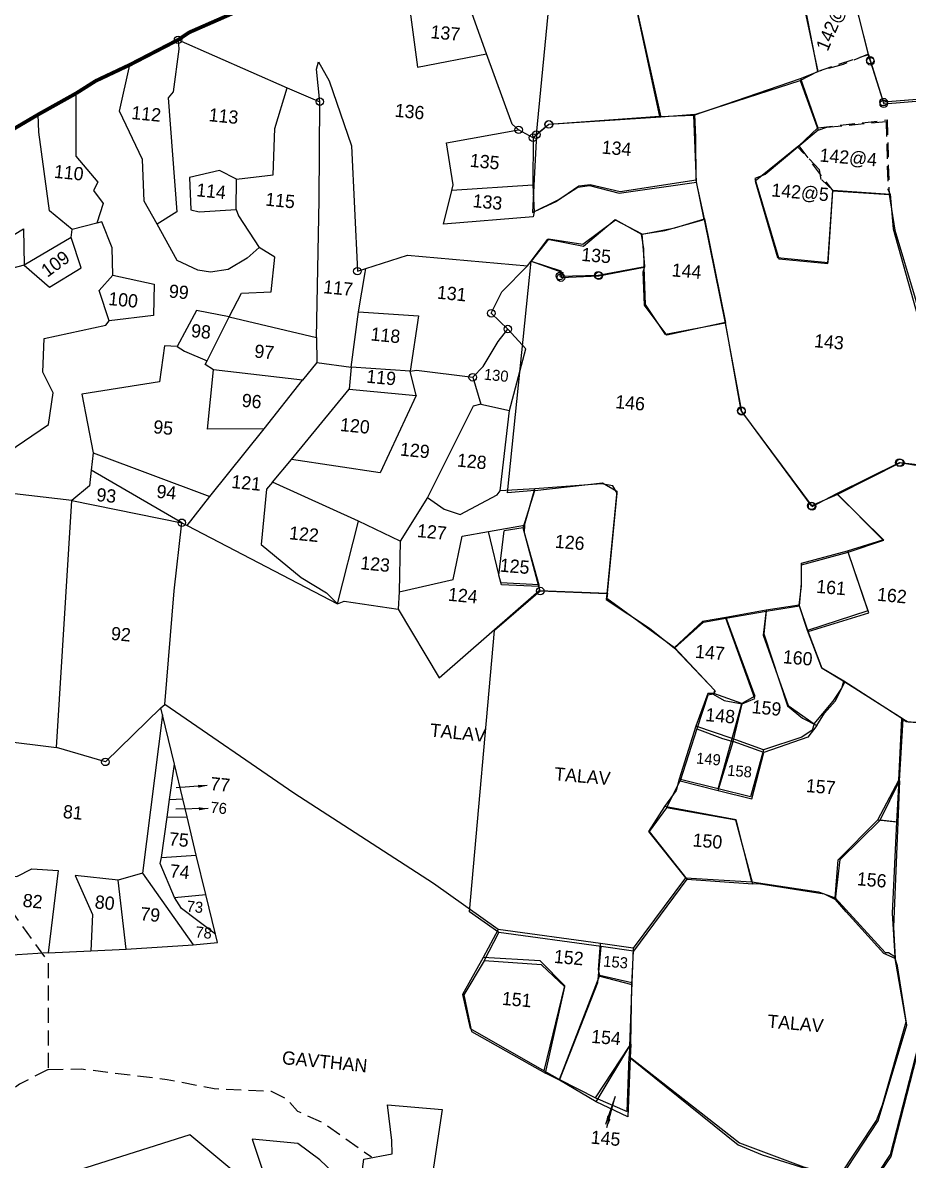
# Model space of a CAD drawing. Header units: metres. Extents: x 260749 to 262740, y 2161314 to 2163084.
# Drawn here: x 261426.1 to 261722.2, y 2162389.5 to 2162769.8 of the extents above; entities that cross this region are included whole.
import ezdxf

# ---------------------------------------------------------------- set-up
doc = ezdxf.new("R2010")
doc.units = ezdxf.units.M
doc.linetypes.add('DASHED', pattern=[0.75, 0.5, -0.25])
for name, color, linetype in [('LINE_FOOTPATH', 1, 'DASHED'), ('OFF', 1, 'Continuous'), ('POLY_PARCEL', 6, 'Continuous'), ('POLY_SUBPARCEL', 6, 'DASHED'), ('POLY_WATER', 4, 'Continuous'), ('SYM_ARROW', 1, 'Continuous'), ('SYM_STONE', 1, 'Continuous'), ('TEXT_MAPIN', 7, 'Continuous'), ('TEXT_PARCEL', 7, 'Continuous'), ('V_BOUND_LINE', 7, 'Continuous')]:
    doc.layers.add(name, color=color, linetype=linetype)
doc.styles.add('TEXT_MAP', font='', dxfattribs={"height": 1.8})
doc.styles.get('TEXT_MAP').set_extended_font_data('Kruti Dev 050')
doc.dimstyles.get("Standard").update_dxf_attribs({"dimtxt": 0.18, "dimasz": 0.18, "dimexe": 0.18, "dimexo": 0.0625, "dimgap": 0.09, "dimtad": 0, "dimtih": 1, "dimtoh": 1, "dimdec": 4, "dimzin": 0, "dimdsep": 46, "dimtxsty": 'Standard', "dimcen": 0.09, "dimadec": 0, "dimazin": 0, "dimtfac": 1, "dimtdec": 4, "dimtofl": 0, "dimtmove": 0, "dimatfit": 3, "dimfxl": 1, "dimtolj": 1, "dimtzin": 0, "dimarcsym": 0})

# ---------------------------------------------------------------- blocks, each defined once
blk = doc.blocks.new('STONE')
at = {"layer": 'SYM_STONE'}
blk.add_circle((0, 0), 0.511, dxfattribs=at)
blk = doc.blocks.new('TEXTARROW')
blk.add_leader([(0, 0), (8.64, 0)], dimstyle='Standard', override={"dimtxt": 2.5, "dimasz": 2.5, "dimexe": 1.25, "dimexo": 0.625, "dimgap": 0.625, "dimtad": 1, "dimtih": 0, "dimtoh": 0, "dimzin": 8, "dimcen": 2.5, "dimtofl": 1})

msp = doc.modelspace()

# ---------------------------------------------------------------- linework, layer by layer
at = {"layer": 'LINE_FOOTPATH', "ltscale": 10, "flags": 128}
for points in [[(261316.1, 2162691.05), (261316.11, 2162689.94), (261316.53, 2162665.36), (261320.22, 2162657.76), (261324.32, 2162633.05), (261326.32, 2162626.2), (261327.9, 2162615.5), (261351.06, 2162581.42), (261363.01, 2162565.11), (261371.6, 2162546.96), (261375.6, 2162539.15), (261381.04, 2162532.11), (261385.88, 2162522.74), (261397.75, 2162506.08), (261408.27, 2162492.31), (261434.55, 2162455.85), (261434.63, 2162419.86)], [(261434.63, 2162419.86), (261425.03, 2162414.97), (261411.62, 2162404.44), (261397.5, 2162395.14), (261391.6, 2162394.18), (261386.44, 2162388.77), (261362.83, 2162375.13), (261343.89, 2162362.45), (261336.77, 2162358.88), (261325.48, 2162351.43), (261302.21, 2162335.37), (261275.99, 2162323.81), (261267.97, 2162319.34), (261239.82, 2162309.04), (261232.47, 2162314.33), (261222.54, 2162319.76), (261209.64, 2162325.8), (261198.89, 2162329.4), (261170.92, 2162341.85), (261159.74, 2162349.15), (261111.72, 2162375.49), (261065.82, 2162400.82), (261058.9, 2162404.68), (261051.37, 2162410.1)], [(261434.63, 2162419.86), (261445.73, 2162420.06), (261474.4, 2162416.55), (261490.1, 2162413.52), (261509.14, 2162412.61), (261514.26, 2162410.11), (261517.97, 2162405.95), (261526.34, 2162402.16), (261542.67, 2162390.66)]]:
    msp.add_lwpolyline(points, dxfattribs=at)
at = {"layer": 'OFF'}
for points in [[(261597.86, 2162732.4), (261607.53, 2162832.5)], [(261597.86, 2162732.4), (261597.11, 2162717.58)], [(261588.15, 2162612.68), (261596.12, 2162690.09)], [(261585.29, 2162585.15), (261587.05, 2162599.96)], [(261575.43, 2162472.6), (261583.87, 2162566.63)]]:
    msp.add_lwpolyline(points, dxfattribs=at)
at = {"layer": 'POLY_PARCEL'}
for points in [[(261618.8, 2162835.32), (261628.97, 2162785.12), (261638.99, 2162738.43)], [(261619.18, 2162835.37), (261631.72, 2162772.67), (261639.41, 2162738.23)], [(261702.57, 2162783.95), (261708.75, 2162759.31)], [(261708.84, 2162759.23), (261702.78, 2162783.65)], [(261574.22, 2162778.76), (261555.38, 2162774.98), (261558.1, 2162754.98), (261581.18, 2162759.44)], [(261581.18, 2162759.44), (261574.22, 2162778.76)], [(261692.07, 2162753.53), (261686.59, 2162779.27)], [(261686.77, 2162779.35), (261691.88, 2162753.53)], [(261478.05, 2162764.09), (261478.29, 2162761), (261476.42, 2162746.69), (261474.74, 2162744.64), (261477.64, 2162706.55), (261471, 2162702.46)], [(261478.05, 2162764.09), (261514.48, 2162747.99)], [(261591.91, 2162734), (261589.69, 2162735.84), (261581.18, 2162759.44)], [(261736.28, 2162745.03), (261713.92, 2162743.26), (261709.53, 2162756.9), (261708.75, 2162759.31)], [(261708.84, 2162759.23), (261709.44, 2162757.29), (261713.99, 2162742.69), (261735.74, 2162744.47)], [(261471, 2162702.46), (261466.74, 2162710.19), (261466.19, 2162724.13), (261458.46, 2162740.29), (261461.96, 2162755.76)], [(261525.44, 2162743.41), (261524.37, 2162754.26), (261525.02, 2162756.74), (261528.58, 2162750.33), (261535.97, 2162728.66), (261538, 2162686.76), (261540.76, 2162687.63)], [(261686.07, 2162750.48), (261691.88, 2162753.53)], [(261686.19, 2162751.2), (261692.07, 2162753.53)], [(261497.55, 2162717.5), (261509.84, 2162718.94), (261510.34, 2162734.43), (261514.48, 2162747.99)], [(261514.48, 2162747.99), (261525.44, 2162743.41)], [(261650.51, 2162738.86), (261686.19, 2162751.2)], [(261650.87, 2162739.15), (261686.07, 2162750.48)], [(261686.07, 2162750.48), (261692.07, 2162733.85)], [(261686.19, 2162751.2), (261691.91, 2162734.72)], [(261443.89, 2162746.17), (261443.88, 2162725.16), (261451.17, 2162716.53), (261449.71, 2162713.72), (261452.98, 2162709.4), (261450.86, 2162702.84)], [(261524.35, 2162664.6), (261525.19, 2162710.46), (261525.44, 2162743.41)], [(261442.63, 2162700.66), (261435.1, 2162706.88), (261431.49, 2162733.17), (261431.31, 2162739.14)], [(261639.41, 2162738.23), (261601.96, 2162735.81), (261596.71, 2162731.35)], [(261638.99, 2162738.43), (261602.05, 2162735.83), (261597.86, 2162732.4)], [(261638.99, 2162738.43), (261650.51, 2162738.86)], [(261650.87, 2162739.15), (261639.41, 2162738.23)], [(261651.33, 2162716.48), (261650.51, 2162738.86)], [(261651.23, 2162717.2), (261651.18, 2162731.47), (261650.87, 2162739.15)], [(261569.56, 2162713.76), (261570, 2162715.56), (261567.76, 2162729.61), (261591.91, 2162734)], [(261596.71, 2162731.35), (261591.91, 2162734)], [(261692.07, 2162733.85), (261685.29, 2162728.19)], [(261691.91, 2162734.72), (261685.57, 2162728.62)], [(261596.71, 2162731.35), (261596.62, 2162715.53)], [(261685.29, 2162728.19), (261674.33, 2162719.04), (261670.85, 2162717.77), (261678.93, 2162690.88), (261695.29, 2162689.26), (261696.92, 2162713.79)], [(261685.57, 2162728.62), (261670.98, 2162716.83)], [(261497.55, 2162717.5), (261491.91, 2162720.42), (261481.9, 2162718.01), (261482.31, 2162707.25), (261485.06, 2162706.54), (261497.44, 2162707.38)], [(261497.44, 2162707.38), (261497.55, 2162717.5)], [(261597.11, 2162717.58), (261596.56, 2162706.41), (261605.1, 2162710.64), (261611.69, 2162714.83), (261615.63, 2162715.37), (261625.55, 2162712.86), (261651.33, 2162716.48)], [(261597.05, 2162706.57), (261596.75, 2162704.86), (261566.81, 2162702.46), (261569.56, 2162713.76)], [(261596.62, 2162715.53), (261569.56, 2162713.76)], [(261596.62, 2162715.53), (261597.05, 2162706.57)], [(261651.23, 2162717.2), (261625.85, 2162713.28), (261615.87, 2162715.61), (261612.06, 2162715.18), (261604.51, 2162709.99), (261597.05, 2162706.57)], [(261653.96, 2162704), (261651.23, 2162717.2)], [(261654.05, 2162704.29), (261651.33, 2162716.48)], [(261670.98, 2162716.83), (261678.43, 2162691.34), (261695.42, 2162689.68), (261696.9, 2162713.63)], [(261696.9, 2162713.63), (261715.75, 2162712.41)], [(261696.92, 2162713.79), (261716.17, 2162712.44)], [(261715.75, 2162712.41), (261715.75, 2162712.41), (261717.63, 2162700.49), (261724.44, 2162677.67), (261729.76, 2162655.78), (261763.85, 2162670.17)], [(261716.17, 2162712.44), (261717.18, 2162700.93), (261729.67, 2162656), (261763.46, 2162669.64)], [(261497.44, 2162707.38), (261498.26, 2162705.23), (261505.1, 2162694.62)], [(261450.86, 2162702.84), (261442.63, 2162700.66)], [(261452.52, 2162703.28), (261450.86, 2162702.84)], [(261456.21, 2162685.36), (261456.04, 2162694.54), (261452.52, 2162703.28), (261452.52, 2162703.28)], [(261505.1, 2162694.62), (261501.19, 2162691.07), (261494.74, 2162687.27), (261488.87, 2162686.37), (261484.65, 2162687.09), (261477.71, 2162690.29), (261471, 2162702.46)], [(261596.05, 2162690.11), (261601.64, 2162697.49), (261613.63, 2162695.09), (261624.18, 2162703.97), (261632.97, 2162699.08)], [(261633.23, 2162699.15), (261624.28, 2162703.81), (261613.35, 2162695.61), (261601.92, 2162697.47), (261596.12, 2162690.09)], [(261632.97, 2162699.08), (261640.83, 2162700.34), (261653.96, 2162704)], [(261633.23, 2162699.15), (261644.15, 2162701.25), (261654.05, 2162704.29)], [(261653.96, 2162704), (261660.99, 2162669.42)], [(261654.05, 2162704.29), (261661.08, 2162669.6)], [(261411.18, 2162691.76), (261426.31, 2162700.92), (261426.59, 2162688.8)], [(261442.29, 2162698.04), (261442.63, 2162700.66)], [(261633.93, 2162688.08), (261633.73, 2162694.17), (261632.97, 2162699.08)], [(261634.14, 2162688.33), (261633.23, 2162699.15)], [(261442.29, 2162698.04), (261426.59, 2162688.8), (261426.59, 2162688.8)], [(261426.59, 2162688.8), (261435.06, 2162681.45), (261445.68, 2162687.81), (261442.29, 2162698.04)], [(261495.1, 2162671.43), (261499.29, 2162679.36), (261509.12, 2162679.86), (261510.41, 2162691.43), (261505.1, 2162694.62)], [(261540.76, 2162687.63), (261554.78, 2162692.07), (261594.83, 2162688.5)], [(261426.59, 2162688.8), (261412.59, 2162685.11)], [(261538.4, 2162673.14), (261540.55, 2162686.34), (261540.76, 2162687.63)], [(261588.3, 2162667.41), (261582.75, 2162672.68), (261586.31, 2162679.8), (261594.83, 2162688.5)], [(261594.83, 2162688.5), (261596.05, 2162690.11)], [(261596.05, 2162690.11), (261606.66, 2162686.28), (261606.06, 2162684.58), (261618.71, 2162685.22), (261633.93, 2162688.08)], [(261596.12, 2162690.09), (261606.01, 2162686.84), (261605.68, 2162685.09), (261605.68, 2162685.09), (261618.51, 2162685.39), (261634.14, 2162688.33)], [(261661.08, 2162669.6), (261641.44, 2162665.36), (261634.02, 2162675.34), (261633.53, 2162686.57), (261634.14, 2162688.33)], [(261660.99, 2162669.42), (261641.03, 2162665.61), (261634.32, 2162675.58), (261633.93, 2162688.08)], [(261454.96, 2162670.11), (261451.65, 2162680.28), (261456.21, 2162685.36)], [(261456.21, 2162685.36), (261470.06, 2162682.44), (261469.83, 2162671.94), (261454.96, 2162670.11)], [(261495.1, 2162671.43), (261484.17, 2162673.62), (261477.7, 2162661.56)], [(261535.89, 2162654.61), (261538.4, 2162673.14)], [(261538.4, 2162673.14), (261558.45, 2162671.78), (261555.67, 2162653.27)], [(261418.68, 2162612.85), (261421.09, 2162626.23), (261434.73, 2162635.45), (261436.32, 2162646.08), (261432.83, 2162653.03), (261433.27, 2162664.26), (261453.83, 2162668.69), (261454.96, 2162670.11)], [(261487.8, 2162656.81), (261495.1, 2162671.43)], [(261495.1, 2162671.43), (261524.35, 2162664.6)], [(261660.99, 2162669.42), (261666.44, 2162639.89), (261690.03, 2162608.11), (261698.29, 2162612.42)], [(261698.57, 2162612.13), (261689.77, 2162608.31), (261666.34, 2162640.14), (261666.34, 2162640.14), (261661.08, 2162669.6)], [(261524.35, 2162664.6), (261524.4, 2162656.16)], [(261576.54, 2162651.27), (261580.04, 2162654.88), (261585.06, 2162663.28), (261588.3, 2162667.41)], [(261588.88, 2162640.19), (261594.29, 2162660.75), (261588.3, 2162667.41)], [(261477.7, 2162661.56), (261473.54, 2162661.84), (261471.79, 2162649.79), (261445.86, 2162645.62), (261449.6, 2162626.06)], [(261477.7, 2162661.56), (261480.24, 2162659.96), (261487.8, 2162656.81)], [(261489.93, 2162653.75), (261487.15, 2162655.5), (261487.8, 2162656.81)], [(261506.84, 2162634.03), (261487.93, 2162633.88), (261489.93, 2162653.75)], [(261519.67, 2162650.35), (261489.93, 2162653.75)], [(261524.4, 2162656.16), (261519.67, 2162650.35)], [(261524.4, 2162656.16), (261535.89, 2162654.61)], [(261535.89, 2162654.61), (261535.19, 2162647.25)], [(261555.67, 2162653.27), (261535.89, 2162654.61)], [(261555.67, 2162653.27), (261557.74, 2162653.67), (261576.54, 2162651.27)], [(261557.59, 2162645.19), (261555.67, 2162653.27)], [(261506.84, 2162634.03), (261519.67, 2162650.35)], [(261576.54, 2162651.27), (261579.22, 2162642.29)], [(261515.91, 2162623.84), (261535.19, 2162647.25)], [(261557.59, 2162645.19), (261545.62, 2162619.38), (261515.91, 2162623.84)], [(261535.19, 2162647.25), (261557.59, 2162645.19)], [(261579.22, 2162642.29), (261576.73, 2162641.59), (261561.39, 2162611.09)], [(261579.22, 2162642.29), (261588.88, 2162640.19)], [(261585.68, 2162613.35), (261588.88, 2162640.19)], [(261488.68, 2162611.43), (261506.84, 2162634.03)], [(261449.6, 2162626.06), (261448.96, 2162620.26)], [(261449.6, 2162626.06), (261488.68, 2162611.43), (261488.68, 2162611.43)], [(261509.59, 2162616.2), (261515.91, 2162623.84)], [(261698.29, 2162612.42), (261719.21, 2162622.77), (261729.63, 2162621.08)], [(261730.02, 2162621.5), (261730.02, 2162621.5), (261719.52, 2162622.68), (261719.52, 2162622.68), (261698.57, 2162612.13)], [(261448.96, 2162620.26), (261448.39, 2162614.98), (261442.56, 2162610.13)], [(261479.29, 2162602.64), (261448.96, 2162620.26)], [(261509.59, 2162616.2), (261507.65, 2162613.92), (261505.8, 2162595.32), (261519.19, 2162584.3), (261527.63, 2162579.22), (261531.32, 2162575.49)], [(261538.31, 2162603.22), (261509.59, 2162616.2)], [(261621.65, 2162579.13), (261624.83, 2162612.55), (261623.43, 2162615.02), (261619.66, 2162615.64), (261597.35, 2162613.94)], [(261597.37, 2162613.44), (261619.89, 2162615.98), (261624.71, 2162613.23), (261621.37, 2162578.85)], [(261442.56, 2162610.13), (261442.56, 2162610.13), (261442.56, 2162610.13), (261423.37, 2162612.3)], [(261481.11, 2162601.69), (261488.68, 2162611.43)], [(261561.39, 2162611.09), (261552.34, 2162596.47)], [(261561.39, 2162611.09), (261566.96, 2162607.24), (261572.3, 2162605.36), (261584.7, 2162611.95), (261585.68, 2162613.35)], [(261597.35, 2162613.94), (261585.68, 2162613.35)], [(261597.37, 2162613.44), (261588.15, 2162612.68)], [(261593.47, 2162600.9), (261597.37, 2162613.44)], [(261593.89, 2162601.79), (261597.35, 2162613.94)], [(261701.83, 2162593.3), (261713.68, 2162596.98), (261698.29, 2162612.42)], [(261702.04, 2162592.82), (261714, 2162596.79), (261698.57, 2162612.13)], [(261437.37, 2162527.51), (261442.56, 2162610.13)], [(261442.56, 2162610.13), (261479.29, 2162602.64)], [(261531.32, 2162575.49), (261538.31, 2162603.22)], [(261552.34, 2162596.47), (261552.34, 2162596.47), (261538.31, 2162603.22)], [(261551.91, 2162579.5), (261551.91, 2162579.5), (261570.05, 2162583.67), (261573.06, 2162598.15), (261581.88, 2162599.67)], [(261581.88, 2162599.67), (261593.89, 2162601.79)], [(261598.66, 2162581.9), (261585.91, 2162582.61), (261581.88, 2162599.67)], [(261593.47, 2162600.9), (261587.05, 2162599.96)], [(261598.69, 2162581.29), (261593.47, 2162600.9)], [(261593.89, 2162601.79), (261593.75, 2162599.36), (261598.66, 2162581.9)], [(261552.34, 2162596.47), (261552.34, 2162596.47), (261551.91, 2162579.5)], [(261685.72, 2162575.08), (261686.5, 2162581.61), (261686.44, 2162589.16), (261701.83, 2162593.3)], [(261685.84, 2162574.9), (261686.53, 2162582.39), (261686.48, 2162588.52), (261702.04, 2162592.82)], [(261701.83, 2162593.3), (261708.61, 2162573.19), (261688.53, 2162566.65)], [(261688.76, 2162566.33), (261708.96, 2162572.57), (261702.04, 2162592.82)], [(261598.69, 2162581.29), (261586.17, 2162581.87), (261585.29, 2162585.15)], [(261598.66, 2162581.9), (261598.76, 2162580.02)], [(261599.15, 2162579.8), (261598.69, 2162581.29)], [(261551.91, 2162579.5), (261551.62, 2162573.8)], [(261661.14, 2162570.72), (261674.72, 2162573.04)], [(261674.69, 2162573.42), (261661.22, 2162570.98)], [(261674.69, 2162573.42), (261673.71, 2162565.11), (261682, 2162541.55), (261690.67, 2162535.47)], [(261674.72, 2162573.04), (261673.85, 2162565.48), (261681.83, 2162541.49), (261686.82, 2162537.27), (261691.58, 2162534.82)], [(261685.72, 2162575.08), (261674.69, 2162573.42)], [(261674.72, 2162573.04), (261674.72, 2162573.04), (261685.84, 2162574.9)], [(261688.53, 2162566.65), (261685.72, 2162575.08)], [(261688.76, 2162566.33), (261685.84, 2162574.9)], [(261644, 2162560.7), (261653.73, 2162569.41), (261661.14, 2162570.72)], [(261661.22, 2162570.98), (261653.39, 2162569.6), (261644.02, 2162560.96)], [(261666.67, 2162542.07), (261670.92, 2162543.87), (261661.14, 2162570.72)], [(261661.22, 2162570.98), (261670.84, 2162544.68), (261666.55, 2162542.24)], [(261700.66, 2162549.64), (261693.26, 2162554.01), (261688.53, 2162566.65)], [(261700.97, 2162549.39), (261693.44, 2162553.97), (261688.76, 2162566.33)], [(261690.67, 2162535.47), (261697.05, 2162542.98), (261699.92, 2162547.33), (261700.66, 2162549.64)], [(261691.58, 2162534.82), (261694.17, 2162538.97), (261697.73, 2162542.95), (261700.97, 2162549.39)], [(261720.08, 2162537.19), (261700.66, 2162549.64)], [(261720.45, 2162537.02), (261700.97, 2162549.39)], [(261656.91, 2162545.37), (261660.61, 2162543.21), (261666.67, 2162542.07)], [(261666.55, 2162542.24), (261657.19, 2162545.58)], [(261472.23, 2162540.73), (261453.73, 2162522.7), (261437.37, 2162527.51)], [(261472.23, 2162540.73), (261473.62, 2162541.88)], [(261472.8, 2162538.38), (261472.23, 2162540.73)], [(261663.34, 2162530.49), (261666.55, 2162542.24)], [(261663.64, 2162529.5), (261666.67, 2162542.07)], [(261472.8, 2162538.38), (261466.17, 2162485.55)], [(261476.79, 2162521.9), (261472.8, 2162538.38)], [(261690.67, 2162535.47), (261690.03, 2162533.35), (261686.58, 2162530.94), (261673.79, 2162526.69)], [(261718.97, 2162516.63), (261720.08, 2162537.19)], [(261719.25, 2162516.42), (261720.45, 2162537.02)], [(261726.53, 2162535.81), (261721.46, 2162536.11), (261720.08, 2162537.19)], [(261726.95, 2162535.68), (261722.21, 2162535.99), (261720.45, 2162537.02)], [(261663.34, 2162530.49), (261651.1, 2162534.67)], [(261651.52, 2162533.76), (261660.1, 2162530.49), (261663.64, 2162529.5)], [(261691.58, 2162534.82), (261688.62, 2162530.99), (261673.85, 2162525.89)], [(261418.6, 2162529.84), (261437.37, 2162527.51)], [(261658.59, 2162513.09), (261663.64, 2162529.5)], [(261658.67, 2162513.72), (261663.34, 2162530.49)], [(261673.79, 2162526.69), (261663.34, 2162530.49)], [(261673.85, 2162525.89), (261663.64, 2162529.5)], [(261658.59, 2162513.09), (261669.87, 2162510.35), (261673.85, 2162525.89)], [(261673.79, 2162526.69), (261669.48, 2162511.04), (261658.67, 2162513.72)], [(261475.18, 2162510.16), (261476.79, 2162521.9)], [(261479.6, 2162510.31), (261476.79, 2162521.9)], [(261658.67, 2162513.72), (261645.61, 2162516.96)], [(261645.92, 2162516.41), (261658.59, 2162513.09)], [(261711.98, 2162503.32), (261718.97, 2162516.63)], [(261712.74, 2162503.21), (261719.25, 2162516.42)], [(261718.97, 2162516.63), (261718.29, 2162502.68)], [(261719.25, 2162516.42), (261718.74, 2162502.54)], [(261474.36, 2162504.22), (261475.18, 2162510.16)], [(261475.18, 2162510.16), (261479.6, 2162510.31)], [(261481.04, 2162504.36), (261479.6, 2162510.31)], [(261669.86, 2162482.6), (261664.66, 2162503.38), (261640.69, 2162507.74)], [(261670.26, 2162481.93), (261664.48, 2162503.18), (261641.35, 2162507.34)], [(261472.51, 2162490.75), (261474.36, 2162504.22)], [(261474.36, 2162504.22), (261481.04, 2162504.36)], [(261484.14, 2162491.56), (261481.04, 2162504.36)], [(261697.7, 2162477.25), (261698.7, 2162489.93), (261711.98, 2162503.32)], [(261697.87, 2162476.73), (261699.41, 2162490.02), (261712.74, 2162503.21)], [(261711.98, 2162503.32), (261718.29, 2162502.68)], [(261718.74, 2162502.54), (261712.74, 2162503.21)], [(261718.29, 2162502.68), (261716.81, 2162472.18), (261717.73, 2162457.68)], [(261718.74, 2162502.54), (261717.27, 2162467.44), (261717.83, 2162456.98)], [(261476.84, 2162477.34), (261472.08, 2162488.68), (261472.51, 2162490.75)], [(261472.51, 2162490.75), (261484.14, 2162491.56)], [(261487.34, 2162478.34), (261484.14, 2162491.56)], [(261415.04, 2162484.82), (261424.1, 2162484.36), (261424.1, 2162484.36), (261429.14, 2162486.97), (261437.9, 2162486.42), (261434.65, 2162458.84), (261434.65, 2162458.84)], [(261466.17, 2162485.55), (261458.05, 2162483.2)], [(261466.17, 2162485.55), (261483.12, 2162461.58)], [(261458.05, 2162483.2), (261443.65, 2162484.74), (261449.47, 2162471.73), (261448.89, 2162459.53)], [(261460.66, 2162460.14), (261458.05, 2162483.2)], [(261476.84, 2162477.34), (261487.34, 2162478.34)], [(261490.55, 2162465.07), (261487.34, 2162478.34)], [(261490.55, 2162465.07), (261479.16, 2162473.74), (261476.84, 2162477.34)], [(261585.09, 2162466.68), (261580.05, 2162457.26)], [(261483.12, 2162461.58), (261491.21, 2162462.33), (261490.55, 2162465.07)], [(261580.43, 2162456.22), (261585.33, 2162465.61)], [(261434.65, 2162458.84), (261417.18, 2162457.8)], [(261434.65, 2162458.84), (261448.89, 2162459.53)], [(261448.89, 2162459.53), (261460.66, 2162460.14)], [(261460.66, 2162460.14), (261483.12, 2162461.58)], [(261618.59, 2162451.14), (261619.48, 2162460.96)], [(261619.1, 2162451.36), (261618.6, 2162453.17), (261619.23, 2162462.04)], [(261580.05, 2162457.26), (261573.13, 2162444.95), (261575.67, 2162433.59), (261600.47, 2162419.42)], [(261580.43, 2162456.22), (261573.59, 2162444.86), (261576.18, 2162432.53), (261600.9, 2162418.64)], [(261600.47, 2162419.42), (261607.35, 2162447.79), (261599.09, 2162456.19), (261580.05, 2162457.26)], [(261600.9, 2162418.64), (261607.3, 2162447.53), (261599.59, 2162454.83), (261580.43, 2162456.22)], [(261605.6, 2162416.47), (261619.1, 2162451.36)], [(261619.1, 2162451.36), (261629.74, 2162448.97)], [(261605.54, 2162416.29), (261618.4, 2162448.94), (261618.59, 2162451.14)], [(261618.59, 2162451.14), (261629.8, 2162448.33)], [(261727.73, 2162436.57), (261716.08, 2162391.4), (261703.93, 2162373.11), (261702.97, 2162367.22)], [(261728, 2162436.39), (261716.34, 2162390.8), (261705.33, 2162374.67), (261703.7, 2162370.44), (261703.5, 2162366.71)], [(261617.61, 2162410.4), (261628.98, 2162427.69)], [(261617.82, 2162409.11), (261629.38, 2162428.33)], [(261617.61, 2162410.4), (261628.14, 2162405.83), (261628.86, 2162424.26)], [(261629.21, 2162423.79), (261628.46, 2162404.03), (261617.82, 2162409.11)], [(261600.47, 2162419.42), (261605.6, 2162416.47)], [(261605.54, 2162416.29), (261600.9, 2162418.64)], [(261617.82, 2162409.11), (261605.54, 2162416.29)], [(261605.6, 2162416.47), (261617.61, 2162410.4)], [(261538.81, 2162379.81), (261540.2, 2162389.94), (261549.58, 2162391.63), (261549.54, 2162396.14), (261548.11, 2162408.1), (261566.29, 2162406.49), (261563.41, 2162387.16), (261561.84, 2162369.39)], [(261510.11, 2162374.55), (261481.97, 2162397.98), (261445.03, 2162386.29), (261411.78, 2162313.52)], [(261533.99, 2162381.58), (261525.38, 2162389.7), (261518.06, 2162395.17), (261502.78, 2162396.59), (261510.11, 2162374.55)]]:
    msp.add_lwpolyline(points, dxfattribs=at)
at = {"layer": 'POLY_SUBPARCEL', "ltscale": 10}
for points in [[(261691.88, 2162753.53), (261708.84, 2162759.23), (261708.84, 2162759.23), (261708.84, 2162759.23)], [(261708.75, 2162759.31), (261708.56, 2162759.23), (261700.37, 2162755.85), (261692.07, 2162753.53)], [(261691.91, 2162734.72), (261715.11, 2162737.3), (261715.75, 2162712.41)], [(261692.07, 2162733.85), (261694.99, 2162734.87), (261714.8, 2162736.8), (261715.36, 2162714.06), (261716.17, 2162712.44)], [(261696.92, 2162713.79), (261693.11, 2162717.43), (261692.48, 2162720.64), (261685.29, 2162728.19)], [(261685.57, 2162728.62), (261696.9, 2162713.63)]]:
    msp.add_lwpolyline(points, dxfattribs=at)
at = {"layer": 'POLY_WATER'}
for points in [[(261473.62, 2162541.88), (261476.7, 2162579.89), (261479.29, 2162602.64)], [(261479.29, 2162602.64), (261481.11, 2162601.69)], [(261481.11, 2162601.69), (261531.32, 2162575.49)], [(261551.62, 2162573.8), (261565.28, 2162550.85), (261598.76, 2162580.02)], [(261599.15, 2162579.8), (261583.87, 2162566.63)], [(261598.76, 2162580.02), (261621.65, 2162579.13)], [(261621.37, 2162578.85), (261599.15, 2162579.8)], [(261621.37, 2162578.85), (261621.13, 2162577.01), (261635.61, 2162567.36), (261644, 2162560.7)], [(261621.65, 2162579.13), (261621.41, 2162577.38), (261644.02, 2162560.96)], [(261531.32, 2162575.49), (261533.58, 2162576.4), (261551.62, 2162573.8)], [(261644, 2162560.7), (261657.6, 2162546.44), (261656.91, 2162545.37)], [(261644.02, 2162560.96), (261657.44, 2162546.66), (261657.19, 2162545.58)], [(261657.19, 2162545.58), (261655.11, 2162545.51), (261651.1, 2162534.67)], [(261656.91, 2162545.37), (261655.13, 2162545.04), (261651.52, 2162533.76)], [(261585.09, 2162466.68), (261563.39, 2162482), (261516.78, 2162512.25), (261473.62, 2162541.88)], [(261651.1, 2162534.67), (261645.61, 2162516.96)], [(261651.52, 2162533.76), (261645.92, 2162516.41)], [(261645.61, 2162516.96), (261644.54, 2162513.15), (261640.69, 2162507.74)], [(261641.35, 2162507.34), (261645.92, 2162516.41)], [(261640.69, 2162507.74), (261635.28, 2162499.44)], [(261641.35, 2162507.34), (261635.5, 2162499.38), (261648.15, 2162483.44)], [(261635.28, 2162499.44), (261647.71, 2162483.97)], [(261647.71, 2162483.97), (261630.15, 2162460.41)], [(261648.15, 2162483.44), (261630.36, 2162459.47)], [(261647.71, 2162483.97), (261669.86, 2162482.6)], [(261648.15, 2162483.44), (261670.26, 2162481.93)], [(261669.86, 2162482.6), (261692.14, 2162479.3), (261697.7, 2162477.25)], [(261670.26, 2162481.93), (261672.14, 2162482.06), (261694.04, 2162478.62), (261697.87, 2162476.73)], [(261697.7, 2162477.25), (261714.4, 2162458.99), (261715.56, 2162458.97), (261717.73, 2162457.68)], [(261717.83, 2162456.98), (261713.98, 2162458.68), (261701.45, 2162472.59), (261697.87, 2162476.73)], [(261585.33, 2162465.61), (261575.43, 2162472.6)], [(261619.23, 2162462.04), (261585.09, 2162466.68)], [(261619.48, 2162460.96), (261585.33, 2162465.61)], [(261630.15, 2162460.41), (261619.23, 2162462.04)], [(261630.36, 2162459.47), (261619.48, 2162460.96)], [(261630.15, 2162460.41), (261629.74, 2162448.97)], [(261629.8, 2162448.33), (261630.36, 2162459.47)], [(261628.86, 2162424.26), (261665.75, 2162395.3), (261687.11, 2162387.37), (261699.09, 2162383.97), (261711.51, 2162402.82), (261713.57, 2162408.07), (261721.44, 2162435.77), (261717.73, 2162457.68)], [(261629.21, 2162423.79), (261665.25, 2162394.73), (261673.33, 2162391.37), (261699.34, 2162383.21), (261712.14, 2162402.67), (261721.73, 2162434.67), (261718.61, 2162454.57), (261717.83, 2162456.98)], [(261629.74, 2162448.97), (261628.98, 2162427.69)], [(261629.38, 2162428.33), (261629.8, 2162448.33)], [(261628.98, 2162427.69), (261628.86, 2162424.26)], [(261629.38, 2162428.33), (261629.21, 2162423.79)]]:
    msp.add_lwpolyline(points, dxfattribs=at)
at = {"layer": 'V_BOUND_LINE', "const_width": 1.23}
for points in [[(261569.84, 2162821.48), (261548.34, 2162803.62), (261529.63, 2162787.55), (261481.74, 2162766.56), (261478.05, 2162764.09)], [(261478.05, 2162764.09), (261461.96, 2162755.76)], [(261461.96, 2162755.76), (261450.52, 2162750.36), (261443.89, 2162746.17)], [(261443.89, 2162746.17), (261431.31, 2162739.14)], [(261431.31, 2162739.14), (261403.93, 2162723.04), (261396.38, 2162719.37), (261387.99, 2162716.08)]]:
    msp.add_lwpolyline(points, dxfattribs=at)

# ---------------------------------------------------------------- block references
at = {"layer": 'SYM_ARROW'}
for p, xscale, yscale, zscale, rotation in [((261487.76, 2162514.77), 1.197708389878427, 1.197708389878427, 1.197708389878427, 184.2476023690556), ((261488.1, 2162507.08), 1.2475399392835, 1.2475399392835, 1.2475399392835, 181.1139848914119), ((261621.05, 2162401.59), 1.150516429721454, 1.150516429721454, 1.150516429721454, 70.99303518392863), ((261621.43, 2162400.47), 1.187788188172136, 1.187788188172136, 1.187788188172136, 75.19815958977328)]:
    msp.add_blockref('TEXTARROW', p, dxfattribs=dict(at, xscale=xscale, yscale=yscale, zscale=zscale, rotation=rotation))
at = {"layer": 'SYM_STONE'}
for p, xscale, yscale, zscale, rotation in [((261478.05, 2162764.09), 2.456160940353191, 2.456160940353191, 2.456160940353191, 354.3331504470056), ((261709.44, 2162757.29), 2.456160940353191, 2.456160940353191, 2.456160940353191, 354.3331504470056), ((261709.53, 2162756.9), 2.46112052136841, 2.46112052136841, 2.46112052136841, 355.0757096183369), ((261525.44, 2162743.41), 2.456160940353191, 2.456160940353191, 2.456160940353191, 354.3331504470056), ((261713.92, 2162743.26), 2.46112052136841, 2.46112052136841, 2.46112052136841, 355.0757096183369), ((261713.99, 2162742.69), 2.456160940353191, 2.456160940353191, 2.456160940353191, 354.3331504470056), ((261601.96, 2162735.81), 2.456160940353191, 2.456160940353191, 2.456160940353191, 354.3331504470056), ((261602.05, 2162735.83), 2.46112052136841, 2.46112052136841, 2.46112052136841, 355.0757096183369), ((261591.91, 2162734), 2.456160940353191, 2.456160940353191, 2.456160940353191, 354.3331504470056), ((261596.71, 2162731.35), 2.456160940353191, 2.456160940353191, 2.456160940353191, 354.3331504470056), ((261597.86, 2162732.4), 2.46112052136841, 2.46112052136841, 2.46112052136841, 355.0757096183369), ((261538, 2162686.76), 2.456160940353191, 2.456160940353191, 2.456160940353191, 354.3331504470056), ((261605.68, 2162685.09), 2.46112052136841, 2.46112052136841, 2.46112052136841, 355.0757096183369), ((261606.06, 2162684.58), 2.456160940353191, 2.456160940353191, 2.456160940353191, 354.3331504470056), ((261618.51, 2162685.39), 2.46112052136841, 2.46112052136841, 2.46112052136841, 355.0757096183369), ((261618.71, 2162685.22), 2.456160940353191, 2.456160940353191, 2.456160940353191, 354.3331504470056), ((261582.75, 2162672.68), 2.456160940353191, 2.456160940353191, 2.456160940353191, 354.3331504470056), ((261588.3, 2162667.41), 2.456160940353191, 2.456160940353191, 2.456160940353191, 354.3331504470056), ((261576.54, 2162651.27), 2.456160940353191, 2.456160940353191, 2.456160940353191, 354.3331504470056), ((261666.34, 2162640.14), 2.46112052136841, 2.46112052136841, 2.46112052136841, 355.0757096183369), ((261666.44, 2162639.89), 2.456160940353191, 2.456160940353191, 2.456160940353191, 354.3331504470056), ((261719.21, 2162622.77), 2.456160940353191, 2.456160940353191, 2.456160940353191, 354.3331504470056), ((261719.52, 2162622.68), 2.46112052136841, 2.46112052136841, 2.46112052136841, 355.0757096183369), ((261689.77, 2162608.31), 2.46112052136841, 2.46112052136841, 2.46112052136841, 355.0757096183369), ((261690.03, 2162608.11), 2.456160940353191, 2.456160940353191, 2.456160940353191, 354.3331504470056), ((261479.29, 2162602.64), 2.456160940353191, 2.456160940353191, 2.456160940353191, 354.3331504470056), ((261599.15, 2162579.8), 2.46112052136841, 2.46112052136841, 2.46112052136841, 355.0757096183369), ((261453.73, 2162522.7), 2.456160940353191, 2.456160940353191, 2.456160940353191, 354.3331504470056)]:
    msp.add_blockref('STONE', p, dxfattribs=dict(at, xscale=xscale, yscale=yscale, zscale=zscale, rotation=rotation))

# ---------------------------------------------------------------- texts
at = {"layer": 'TEXT_MAPIN'}
for s, height, rotation, p in [('TALAV', 4.421, 354.3332, (261562.11, 2162531.19)), ('TALAV', 4.43, 355.0757, (261603.71, 2162516.54)), ('TALAV', 4.43, 355.0757, (261674.95, 2162433.87)), ('GAVTHAN', 4.421, 354.3332, (261512.63, 2162421.7))]:
    msp.add_text(s, height=height, rotation=rotation, dxfattribs=at).set_placement(p)
at = {"layer": 'TEXT_PARCEL', "style": 'TEXT_MAP'}
for s, height, rotation, p in [('142@2', 4.43, 67.2445, (261695.23, 2162759.99)), ('137', 4.421, 354.3332, (261562.3, 2162764.65)), ('112', 4.421, 354.3332, (261462.29, 2162737.63)), ('113', 4.421, 354.3332, (261488.14, 2162736.9)), ('136', 4.421, 354.3332, (261550.35, 2162738.4)), ('134', 4.43, 355.0757, (261619.55, 2162726.07)), ('135', 4.421, 354.3332, (261575.46, 2162721.67)), ('142@4', 4.43, 355.0757, (261692.39, 2162723.41)), ('110', 4.421, 354.3332, (261436.39, 2162717.97)), ('114', 4.421, 354.3332, (261483.98, 2162711.8)), ('142@5', 4.43, 355.0757, (261676.29, 2162711.76)), ('115', 4.421, 354.3332, (261507.06, 2162708.68)), ('133', 4.421, 354.3332, (261576.39, 2162708.16)), ('109', 4.421, 36.2993, (261434.32, 2162684.5)), ('135', 4.43, 355.0757, (261612.72, 2162690.2)), ('144', 4.43, 355.0757, (261642.97, 2162685.03)), ('117', 4.421, 354.3332, (261526.43, 2162679.41)), ('100', 4.421, 354.3332, (261454.56, 2162675.45)), ('99', 4.421, 354.3332, (261474.81, 2162677.97)), ('131', 4.421, 354.3332, (261564.44, 2162677.58)), ('98', 4.421, 354.3332, (261482.23, 2162664.74)), ('118', 4.421, 354.3332, (261542.28, 2162663.61)), ('143', 4.43, 355.0757, (261690.57, 2162661.34)), ('97', 4.421, 354.3332, (261503.39, 2162657.89)), ('119', 4.421, 354.3332, (261540.84, 2162649.5)), ('130', 3.684, 354.3332, (261580.15, 2162650.5)), ('96', 4.421, 354.3332, (261499.17, 2162641.45)), ('146', 4.43, 355.0757, (261624.09, 2162640.96)), ('120', 4.421, 354.3332, (261532.07, 2162633.33)), ('95', 4.421, 354.3332, (261469.59, 2162632.59)), ('129', 4.421, 354.3332, (261552.1, 2162625.12)), ('128', 4.421, 354.3332, (261571.14, 2162621.46)), ('121', 4.421, 354.3332, (261495.74, 2162614.28)), ('94', 4.421, 354.3332, (261470.68, 2162610.99)), ('93', 4.421, 354.3332, (261450.58, 2162609.9)), ('122', 4.421, 354.3332, (261515.03, 2162597.14)), ('127', 4.421, 354.3332, (261557.79, 2162597.88)), ('126', 4.43, 355.0757, (261603.89, 2162594.3)), ('123', 4.421, 354.3332, (261538.83, 2162587.13)), ('125', 4.43, 355.0757, (261585.48, 2162586.32)), ('124', 4.421, 354.3332, (261568.14, 2162576.6)), ('161', 4.43, 355.0757, (261691.3, 2162579.24)), ('162', 4.421, 354.3332, (261711.6, 2162576.61)), ('92', 4.421, 354.3332, (261455.44, 2162563.53)), ('147', 4.43, 355.0757, (261650.79, 2162557.51)), ('160', 4.43, 355.0757, (261680.12, 2162555.69)), ('159', 4.421, 354.3332, (261669.68, 2162539.02)), ('148', 4.43, 355.0757, (261654.22, 2162536.35)), ('149', 3.692, 355.0757, (261651.13, 2162522.17)), ('158', 3.692, 355.0757, (261661.52, 2162518.12)), ('77', 4.421, 354.3332, (261488.64, 2162513.28)), ('157', 4.43, 355.0757, (261687.82, 2162512.64)), ('81', 4.421, 354.3332, (261439.38, 2162503.97)), ('76', 3.684, 354.3332, (261488.73, 2162505.74)), ('75', 4.421, 354.3332, (261474.83, 2162494.85)), ('150', 4.43, 355.0757, (261649.95, 2162494.46)), ('74', 4.421, 354.3332, (261475.11, 2162484.13)), ('156', 4.43, 355.0757, (261704.86, 2162481.47)), ('82', 4.421, 354.3332, (261425.95, 2162474.28)), ('80', 4.421, 354.3332, (261450.04, 2162473.76)), ('79', 4.421, 354.3332, (261465.25, 2162469.8)), ('73', 3.684, 354.3332, (261480.77, 2162472.68)), ('78', 3.684, 354.3332, (261483.7, 2162464.08)), ('152', 4.43, 355.0757, (261603.57, 2162455.51)), ('153', 3.692, 355.0757, (261620.07, 2162454.3)), ('151', 4.43, 355.0757, (261586.18, 2162441.48)), ('154', 4.43, 355.0757, (261616.03, 2162428.79)), ('145', 4.43, 355.0757, (261615.89, 2162395.1))]:
    msp.add_text(s, height=height, rotation=rotation, dxfattribs=at).set_placement(p)

doc.saveas('drawing.dxf')
